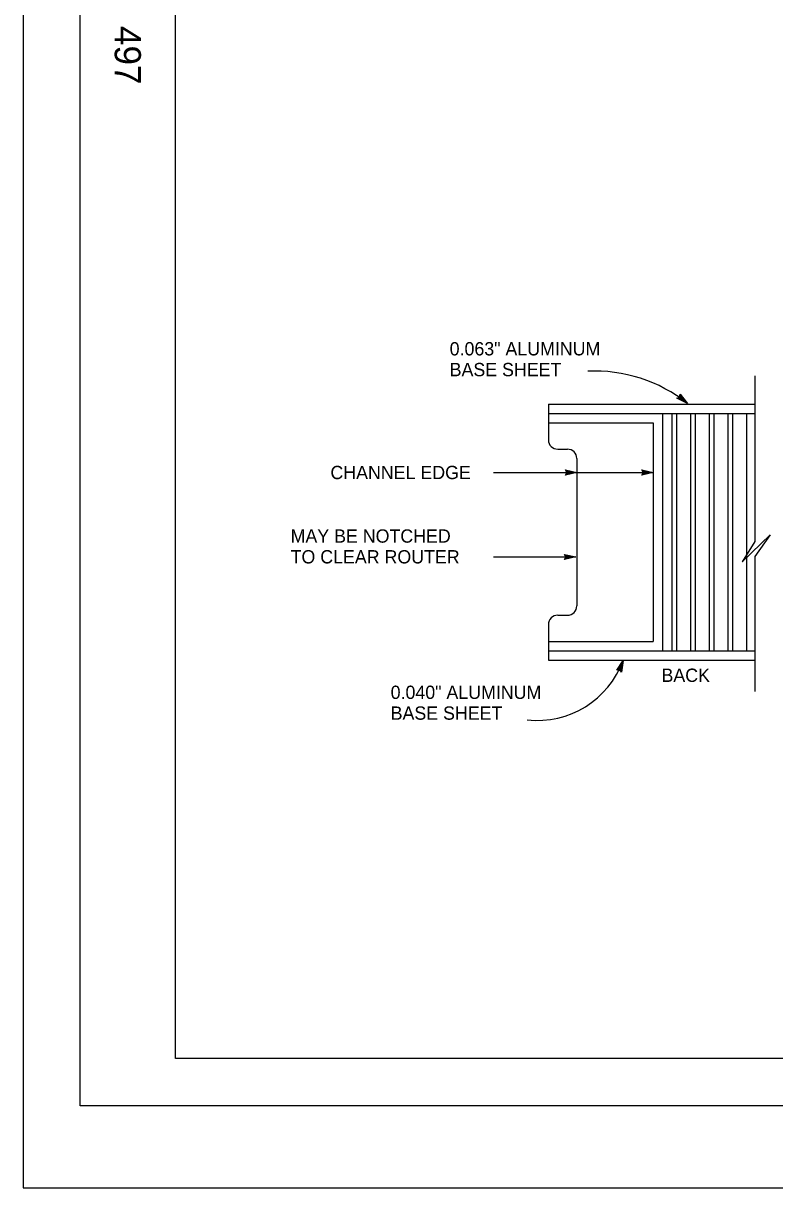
# Model space of a CAD drawing. Extents: x -894 to 866, y -472 to 714.
# Drawn here: x -894 to -499, y -472 to 140 of the extents above; entities that cross this region are included whole.
import ezdxf

# ---------------------------------------------------------------- set-up
doc = ezdxf.new("R2010")
doc.units = 0
for name, color, linetype in [('border_PLOTTING-ELEMENTS', 7, 'Continuous'), ('border_rw_22x34_Cut_Lines', 7, 'Continuous'), ('border_SHEET', 7, 'Continuous'), ('border_WITHIN-BORDER-anno', 7, 'Continuous'), ('tcd_SIGN-ROADSIDE', 7, 'Continuous'), ('tcd_SIGN-ROADSIDE-anno', 7, 'Continuous')]:
    doc.layers.add(name, color=color, linetype=linetype)

msp = doc.modelspace()

# ---------------------------------------------------------------- linework, layer by layer
at = {"layer": 'border_PLOTTING-ELEMENTS'}
for points in [[(-894.04, -472.44), (865.96, -472.44), (865.96, 713.56), (-894.04, 713.56)], [(-864.04, 670.56), (835.96, 670.56), (835.96, -429.44), (-864.04, -429.44)]]:
    msp.add_lwpolyline(points, close=True, dxfattribs=at)
at = {"layer": 'border_rw_22x34_Cut_Lines'}
msp.add_lwpolyline([(-864.04, 670.56), (835.96, 670.56), (835.96, -429.44), (-864.04, -429.44)], close=True, dxfattribs=at)
at = {"layer": 'border_SHEET'}
for p, q in [((-814.04, -404.44), (-814.04, 645.56)), ((810.96, -404.44), (-814.04, -404.44))]:
    msp.add_line(p, q, dxfattribs=at)
at = {"layer": 'tcd_SIGN-ROADSIDE'}
for p, q in [((-509.11, -45.12), (-509.11, -132.31)), ((-617.79, -60.07), (-617.79, -78.87)), ((-617.79, -60.07), (-509.11, -60.07)), ((-617.79, -64.99), (-509.11, -64.99)), ((-557.75, -64.99), (-557.75, -189.99)), ((-552.83, -64.99), (-552.83, -189.99)), ((-550.37, -64.99), (-550.37, -189.99)), ((-542.99, -64.99), (-542.99, -189.99)), ((-540.53, -64.99), (-540.53, -189.99)), ((-533.15, -64.99), (-533.15, -189.99)), ((-530.69, -64.99), (-530.69, -189.99)), ((-523.31, -64.99), (-523.31, -189.99)), ((-520.85, -64.99), (-520.85, -189.99)), ((-513.51, -64.99), (-513.51, -189.99)), ((-617.79, -69.91), (-562.68, -69.91)), ((-562.68, -69.91), (-562.68, -185.07)), ((-612.87, -83.79), (-607.75, -83.79)), ((-602.83, -88.71), (-602.83, -166.24)), ((-515.82, -143.06), (-501.13, -128.9)), ((-509.11, -132.31), (-515.82, -143.06)), ((-501.13, -128.9), (-509.11, -140.28)), ((-509.11, -140.28), (-509.11, -211.29)), ((-612.87, -171.19), (-607.75, -171.19)), ((-617.79, -176.11), (-617.79, -194.91)), ((-617.79, -185.07), (-562.67, -185.07)), ((-617.79, -189.99), (-509.11, -189.99)), ((-617.79, -194.91), (-509.11, -194.91))]:
    msp.add_line(p, q, dxfattribs=at)
for centre, start, end in [((-612.87, -78.87), 180, 270), ((-607.75, -88.71), 0, 90), ((-612.87, -176.11), 90, 180), ((-607.75, -166.27), 270, 0)]:
    msp.add_arc(centre, 4.92, start, end, dxfattribs=at)
at = {"layer": 'tcd_SIGN-ROADSIDE-anno'}
for p, q in [((-548.72, -56.47), (-548.51, -54.92)), ((-548.51, -54.92), (-548.51, -54.92)), ((-548.51, -54.92), (-544.64, -59.7)), ((-550.17, -57.02), (-548.72, -56.47)), ((-544.64, -59.7), (-550.17, -57.02)), ((-550.17, -57.02), (-550.17, -57.02)), ((-545.73, -58.84), (-549.76, -56.88)), ((-546.81, -57.98), (-549.41, -56.72)), ((-547.89, -57.12), (-549, -56.58)), ((-548.68, -56.14), (-547.89, -57.12)), ((-548.6, -55.76), (-546.81, -57.98)), ((-548.56, -55.34), (-545.72, -58.84)), ((-544.64, -59.7), (-544.64, -59.7)), ((-646.72, -96.07), (-562.68, -96.07)), ((-608.03, -96.07), (-608.83, -94.73)), ((-608.83, -94.73), (-608.83, -94.73)), ((-608.83, -94.73), (-602.83, -96.07)), ((-602.83, -96.07), (-608.83, -97.4)), ((-608.83, -97.4), (-608.03, -96.07)), ((-608.83, -97.4), (-608.83, -97.4)), ((-608.62, -95.08), (-604.21, -96.06)), ((-604.22, -96.07), (-608.6, -97.04)), ((-605.6, -96.06), (-608.42, -96.69)), ((-608.38, -95.44), (-605.6, -96.06)), ((-608.21, -95.79), (-606.98, -96.06)), ((-606.98, -96.06), (-608.19, -96.33)), ((-602.83, -96.07), (-602.83, -96.07)), ((-567.88, -96.07), (-568.68, -94.73)), ((-568.68, -94.73), (-568.68, -94.73)), ((-568.68, -94.73), (-562.68, -96.07)), ((-562.68, -96.07), (-568.68, -97.4)), ((-568.68, -97.4), (-567.88, -96.07)), ((-568.68, -97.4), (-568.68, -97.4)), ((-568.46, -95.08), (-564.06, -96.06)), ((-564.07, -96.07), (-568.44, -97.04)), ((-565.44, -96.06), (-568.26, -96.69)), ((-568.23, -95.44), (-565.44, -96.06)), ((-568.05, -95.79), (-566.82, -96.06)), ((-566.82, -96.06), (-568.03, -96.33)), ((-562.68, -96.07), (-562.68, -96.07)), ((-646.72, -140.48), (-603.35, -140.48)), ((-608.55, -140.48), (-609.35, -139.14)), ((-609.35, -139.14), (-609.35, -139.14)), ((-609.35, -139.14), (-603.35, -140.48)), ((-603.35, -140.48), (-609.35, -141.81)), ((-609.35, -141.81), (-608.55, -140.48)), ((-609.14, -139.5), (-604.73, -140.48)), ((-604.74, -140.49), (-609.12, -141.46)), ((-606.12, -140.48), (-608.94, -141.11)), ((-608.9, -139.86), (-606.12, -140.48)), ((-608.73, -140.21), (-607.5, -140.48)), ((-607.5, -140.48), (-608.71, -140.75)), ((-603.35, -140.48), (-603.35, -140.48)), ((-609.35, -141.81), (-609.35, -141.81)), ((-581.79, -200.17), (-578.46, -195)), ((-578.46, -195), (-579.29, -201.09)), ((-578.46, -195), (-578.46, -195)), ((-580.26, -199.88), (-581.79, -200.17)), ((-581.79, -200.17), (-581.79, -200.17)), ((-581.39, -200.09), (-578.94, -196.3)), ((-580.97, -199.99), (-579.42, -197.59)), ((-580.58, -199.95), (-579.9, -198.89)), ((-579.29, -201.09), (-580.26, -199.88)), ((-579.9, -198.89), (-580.06, -200.12)), ((-579.42, -197.59), (-579.81, -200.46)), ((-578.94, -196.31), (-579.55, -200.75)), ((-579.29, -201.09), (-579.29, -201.09))]:
    msp.add_line(p, q, dxfattribs=at)
for centre, radius, start, end in [((-593.53, -121.35), 78.68, 51.58711, 92.5756), ((-623.73, -178.29), 48.26, 263.84131, 339.73798)]:
    msp.add_arc(centre, radius, start, end, dxfattribs=at)

# ---------------------------------------------------------------- texts
at = {"layer": 'border_WITHIN-BORDER-anno'}
msp.add_text('497', height=13.78, rotation=270, dxfattribs=at).set_placement((-845.95, 138.87))
at = {"layer": 'tcd_SIGN-ROADSIDE-anno'}
for s, p in [('0.063" ALUMINUM', (-669.71, -34.47)), ('BASE SHEET', (-669.71, -45.41)), ('CHANNEL EDGE', (-732.45, -99.57)), ('MAY BE NOTCHED', (-753.4, -133)), ('TO CLEAR ROUTER', (-753.4, -143.94)), ('BACK', (-558.27, -206.27)), ('0.040" ALUMINUM', (-700.76, -215.24)), ('BASE SHEET', (-700.76, -226.18))]:
    msp.add_text(s, height=7, dxfattribs=at).set_placement(p)

doc.saveas('drawing.dxf')
